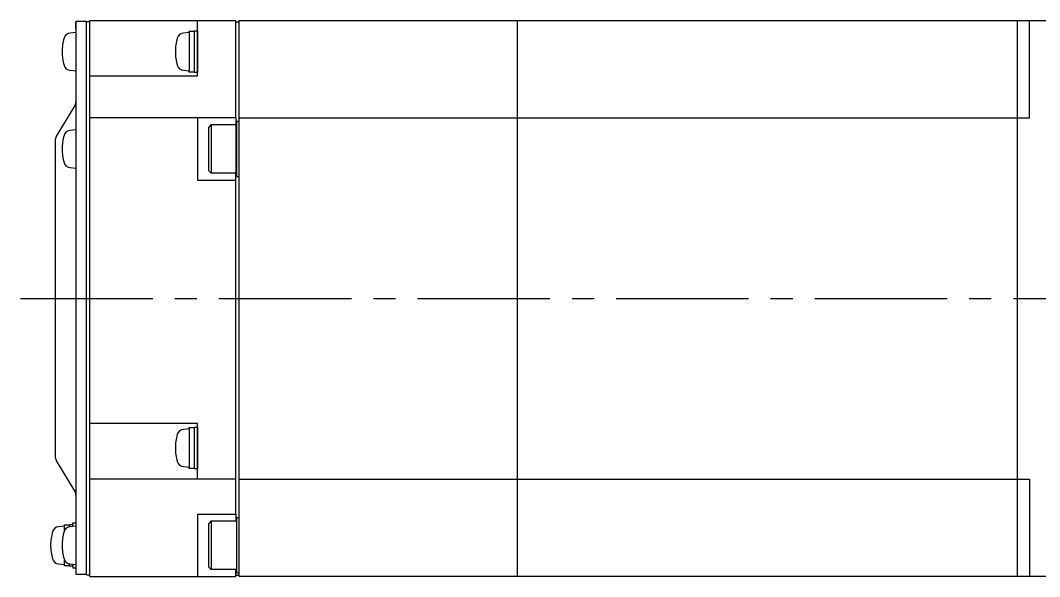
# Model space of a CAD drawing. Header units: millimetres. Extents: x -259 to 248, y -242 to 165.
# Drawn here: x -104.1 to 42.5, y -241.8 to -161.8 of the extents above; entities that cross this region are included whole.
import ezdxf

# ---------------------------------------------------------------- set-up
doc = ezdxf.new("R2010")
doc.units = ezdxf.units.MM
doc.linetypes.add('CENTER2', pattern=[28.575, 19.05, -3.175, 3.175, -3.175])

msp = doc.modelspace()

# ---------------------------------------------------------------- linework, layer by layer
at = {"color": 7, "linetype": 'Continuous'}
for p, q in [((-96.1, -163.08), (-96.1, -161.99)), ((-94.6, -161.99), (-96.1, -161.99)), ((-96.1, -161.99), (-96.1, -173.54)), ((-94.6, -171.23), (-94.6, -161.99)), ((-94.1, -162.03), (-94.6, -162.03)), ((-94.1, -241.83), (-94.1, -161.83)), ((-94.1, -161.83), (-79.1, -161.83)), ((-79.1, -161.83), (-73.1, -161.83)), ((-78.6, -169.83), (-78.6, -161.83)), ((-73.1, -175.83), (-73.1, -161.83)), ((-73.1, -162.03), (-72.6, -162.03)), ((-72.6, -241.83), (-72.6, -161.83)), ((-72.6, -161.83), (-32.6, -161.83)), ((-32.6, -161.83), (-32.6, -241.83)), ((-32.6, -161.83), (-28.8, -161.83)), ((-32.6, -161.83), (-32.6, -241.83)), ((-28.8, -161.83), (-17.9, -161.83)), ((-17.9, -161.83), (48.6, -161.83)), ((39.3, -161.83), (39.3, -241.83)), ((41.1, -175.83), (41.1, -161.83)), ((-96.1, -163.58), (-96.95, -163.66)), ((-79.8, -163.58), (-80.65, -163.66)), ((-79.8, -163.58), (-79.8, -163.38)), ((-79.8, -163.38), (-79.1, -163.38)), ((-79.8, -163.58), (-79.8, -169.08)), ((-79.1, -163.38), (-79.1, -163.33)), ((-79.1, -163.33), (-78.6, -163.33)), ((-79.1, -163.38), (-79.1, -169.28)), ((-78.6, -163.33), (-78.6, -169.33)), ((-78.6, -163.33), (-78.6, -169.33)), ((-78.6, -164.83), (-78.6, -163.58)), ((-78.6, -167.83), (-78.6, -164.83)), ((-78.6, -169.08), (-78.6, -167.83)), ((-96.95, -169.01), (-96.1, -169.08)), ((-94.1, -169.83), (-78.6, -169.83)), ((-80.65, -169.01), (-79.8, -169.08)), ((-79.8, -169.28), (-79.8, -169.08)), ((-79.1, -169.28), (-79.8, -169.28)), ((-79.1, -169.33), (-79.1, -169.28)), ((-78.6, -169.33), (-79.1, -169.33)), ((-94.6, -173.96), (-94.6, -171.23)), ((-98.96, -178.6), (-96.24, -174.06)), ((-96.1, -173.54), (-96.1, -230.13)), ((-94.6, -229.71), (-94.6, -173.96)), ((-73.1, -175.83), (-94.1, -175.83)), ((-78.6, -175.83), (-78.6, -184.83)), ((-73.1, -175.83), (-73.1, -183.83)), ((-72.6, -175.83), (-32.6, -175.83)), ((-32.6, -175.83), (39.3, -175.83)), ((39.3, -175.83), (41.1, -175.83)), ((-94.1, -193.33), (-94.1, -176.33)), ((-76.63, -176.83), (-76.98, -177.18)), ((-76.98, -183.48), (-76.98, -177.18)), ((-76.98, -183.48), (-76.98, -177.18)), ((-76.63, -176.83), (-76.63, -183.83)), ((-76.63, -176.83), (-76.63, -183.83)), ((-76.63, -176.83), (-72.98, -176.83)), ((-72.98, -184.33), (-72.98, -176.33)), ((-72.98, -184.33), (-72.98, -176.33)), ((-72.98, -176.33), (-72.6, -176.33)), ((-96.1, -177.58), (-96.95, -177.66)), ((-99.1, -179.11), (-99.1, -224.56)), ((-96.95, -183.01), (-96.1, -183.08)), ((-76.98, -183.48), (-76.63, -183.83)), ((-72.98, -183.83), (-76.63, -183.83)), ((-72.98, -183.83), (-76.63, -183.83)), ((-73.1, -184.83), (-73.1, -183.83)), ((-72.6, -184.33), (-72.98, -184.33)), ((-78.6, -184.83), (-73.1, -184.83)), ((-73.1, -232.83), (-73.1, -184.83)), ((-78.6, -219.83), (-94.1, -219.83)), ((-78.6, -227.83), (-78.6, -219.83)), ((-79.8, -220.58), (-80.65, -220.66)), ((-79.8, -220.38), (-79.1, -220.38)), ((-79.8, -220.58), (-79.8, -220.38)), ((-79.8, -220.58), (-79.8, -226.08)), ((-79.1, -220.33), (-78.6, -220.33)), ((-79.1, -220.38), (-79.1, -220.33)), ((-79.1, -220.38), (-79.1, -226.28)), ((-78.6, -220.33), (-78.6, -226.33)), ((-78.6, -220.33), (-78.6, -226.33)), ((-78.6, -221.83), (-78.6, -220.58)), ((-78.6, -224.83), (-78.6, -221.83)), ((-96.24, -229.61), (-98.96, -225.07)), ((-78.6, -226.08), (-78.6, -224.83)), ((-80.65, -226.01), (-79.8, -226.08)), ((-79.8, -226.28), (-79.8, -226.08)), ((-79.1, -226.28), (-79.8, -226.28)), ((-79.1, -226.33), (-79.1, -226.28)), ((-78.6, -226.33), (-79.1, -226.33)), ((-73.1, -227.83), (-94.1, -227.83)), ((-72.6, -227.83), (-32.6, -227.83)), ((-32.6, -227.83), (39.3, -227.83)), ((39.3, -227.83), (41.1, -227.83)), ((41.1, -227.83), (41.1, -241.83)), ((-96.1, -230.13), (-96.1, -241.49)), ((-94.6, -231.23), (-94.6, -229.71)), ((-94.6, -241.49), (-94.6, -231.23)), ((-78.6, -232.83), (-73.1, -232.83)), ((-78.6, -232.83), (-78.6, -241.83)), ((-73.1, -232.83), (-73.1, -233.83)), ((-97.75, -234.58), (-98.6, -234.66)), ((-97.75, -234.38), (-97.05, -234.38)), ((-97.75, -235.19), (-97.75, -234.38)), ((-97.05, -234.33), (-96.55, -234.33)), ((-97.05, -234.67), (-97.05, -234.33)), ((-96.1, -234.58), (-96.95, -234.66)), ((-96.55, -234.62), (-96.55, -234.08)), ((-96.55, -234.08), (-96.1, -234.08)), ((-96.1, -234.08), (-96.1, -240.58)), ((-76.63, -233.83), (-76.98, -234.18)), ((-76.98, -240.48), (-76.98, -234.18)), ((-76.63, -233.83), (-72.98, -233.83)), ((-76.63, -233.83), (-76.63, -240.83)), ((-72.98, -233.33), (-72.6, -233.33)), ((-72.98, -241.33), (-72.98, -233.33)), ((-72.98, -237.33), (-72.98, -233.83)), ((-72.98, -240.83), (-72.98, -237.33)), ((-98.6, -240.01), (-97.75, -240.08)), ((-97.75, -240.28), (-97.75, -239.47)), ((-97.05, -240.28), (-97.75, -240.28)), ((-97.05, -240.33), (-97.05, -240)), ((-96.55, -240.33), (-97.05, -240.33)), ((-96.95, -240.01), (-96.1, -240.08)), ((-96.55, -240.05), (-96.55, -240.58)), ((-76.98, -240.48), (-76.63, -240.83)), ((-96.55, -240.58), (-96.1, -240.58)), ((-96.1, -241.49), (-94.6, -241.49)), ((-94.1, -241.63), (-94.6, -241.63)), ((-94.1, -241.83), (-73.1, -241.83)), ((-72.98, -240.83), (-76.63, -240.83)), ((-73.1, -241.83), (-73.1, -240.83)), ((-73.1, -241.63), (-72.6, -241.63)), ((-72.6, -241.33), (-72.98, -241.33)), ((-32.6, -241.83), (-72.6, -241.83)), ((48.6, -241.83), (-32.6, -241.83))]:
    msp.add_line(p, q, dxfattribs=at)
at = {"color": 1, "linetype": 'CENTER2'}
msp.add_line((-104.1, -201.83), (89.1, -201.83), dxfattribs=at)
at = {"color": 7, "linetype": 'Continuous'}
for centre, radius, start, end in [((-96.86, -164.65), 1, 95, 163.743), ((-80.56, -164.65), 1, 95, 163.743), ((-91.1, -166.33), 7, 163.743, 180), ((-74.8, -166.33), 7, 163.743, 180), ((-91.1, -166.33), 7, 180, 196.257), ((-74.8, -166.33), 7, 180, 196.257), ((-96.86, -168.01), 1, 196.257, 265), ((-80.56, -168.01), 1, 196.257, 265), ((-97.1, -173.54), 1, 329.1143, 0), ((-98.1, -179.11), 1, 149.1143, 180), ((-91.1, -180.33), 7, 163.743, 180), ((-96.86, -178.65), 1, 95, 163.743), ((-91.1, -180.33), 7, 180, 196.257), ((-96.86, -182.01), 1, 196.257, 265), ((-74.8, -223.33), 7, 163.743, 180), ((-80.56, -221.65), 1, 95, 163.743), ((-74.8, -223.33), 7, 180, 196.257), ((-98.1, -224.56), 1, 180, 210.8857), ((-80.56, -225.01), 1, 196.257, 265), ((-97.1, -230.13), 1, 0, 30.8857), ((-92.75, -237.33), 7, 163.743, 180), ((-98.51, -235.65), 1, 95, 163.743), ((-91.1, -237.33), 7, 163.743, 180), ((-96.86, -235.65), 1, 95, 163.743), ((-92.75, -237.33), 7, 180, 196.257), ((-91.1, -237.33), 7, 180, 196.257), ((-98.51, -239.01), 1, 196.257, 265), ((-96.86, -239.01), 1, 196.257, 265)]:
    msp.add_arc(centre, radius, start, end, dxfattribs=at)

doc.saveas('drawing.dxf')
